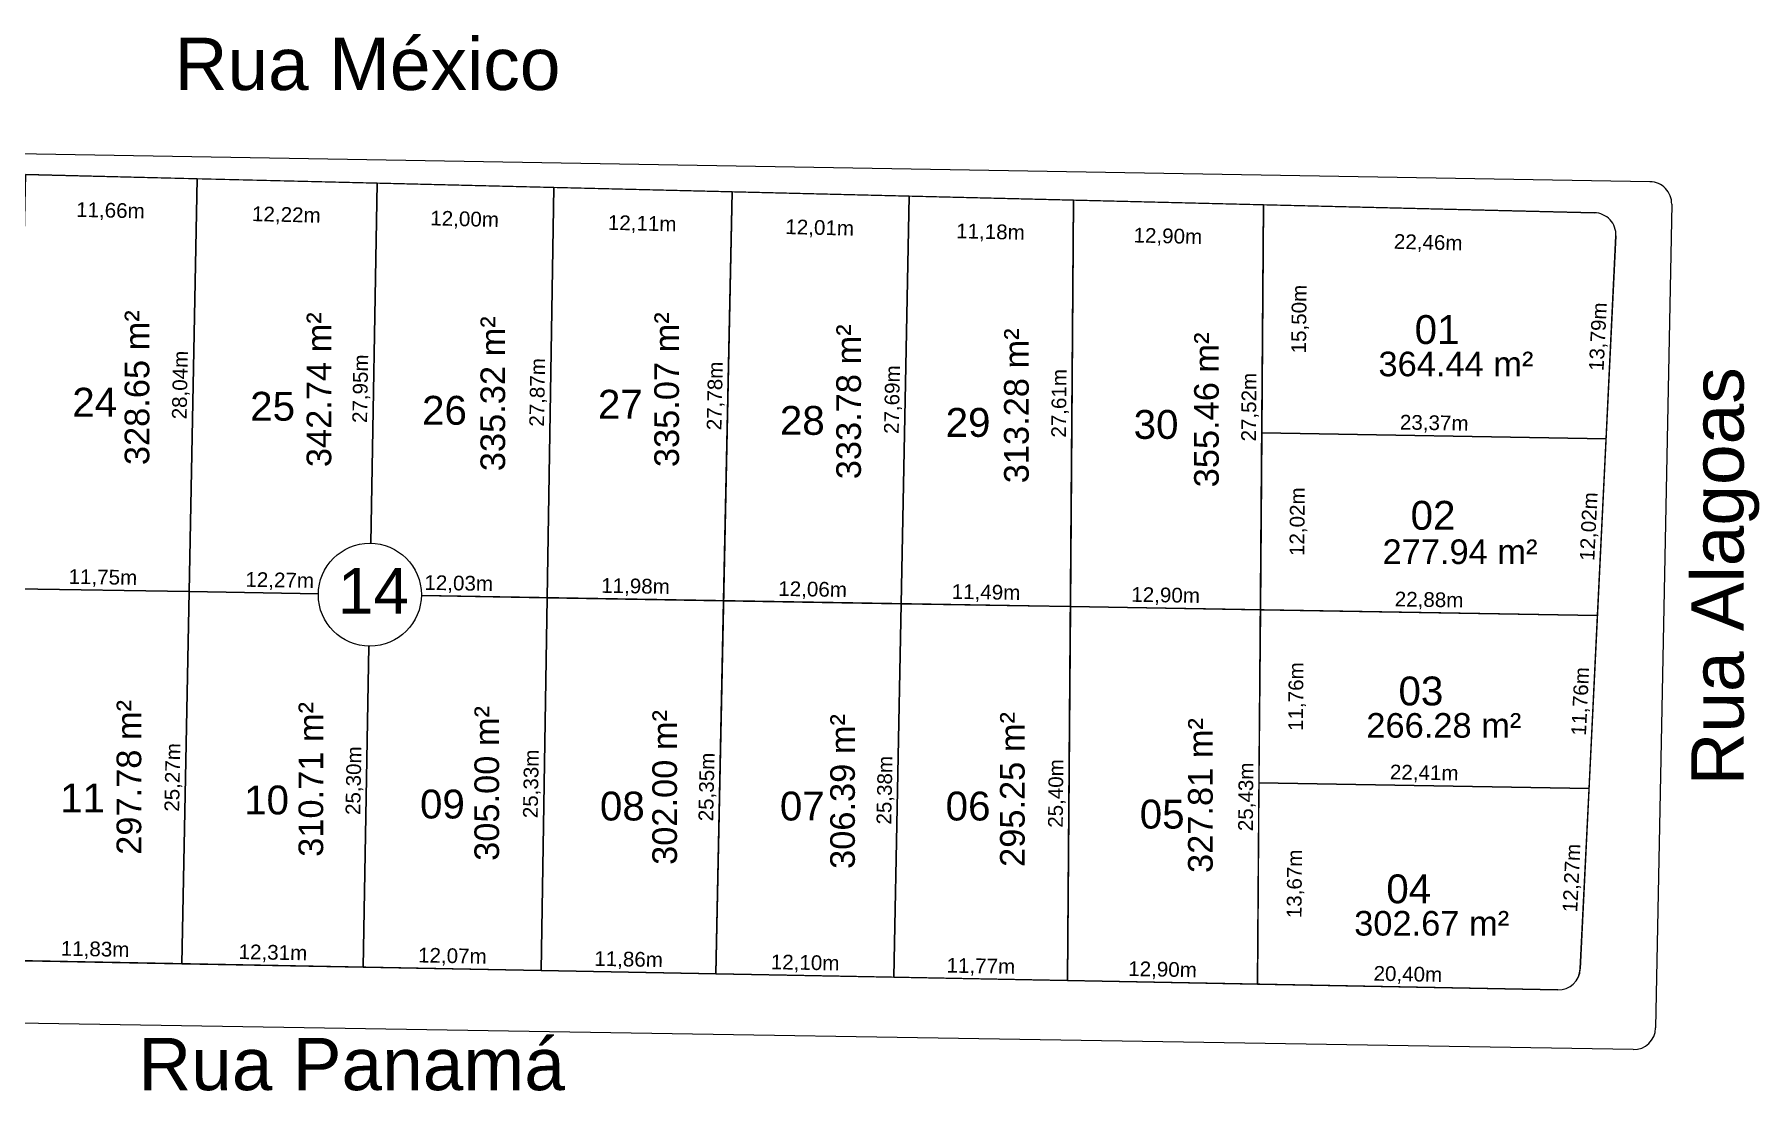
# Model space of a CAD drawing. Header units: metres. Extents: x 3808 to 8215, y 2374 to 6187.
# Drawn here: x 5112.4 to 5228.1, y 5367.5 to 5439.3 of the extents above; entities that cross this region are included whole.
import ezdxf
from ezdxf.enums import TextEntityAlignment as Align

# ---------------------------------------------------------------- set-up
doc = ezdxf.new("R2010")
doc.units = ezdxf.units.M
for name, color, linetype in [('Areas Lotes', 1, 'Continuous'), ('Calçada', 8, 'Continuous'), ('COTAS', 7, 'Continuous'), ('Lote', 7, 'Continuous'), ('Nome das Ruas', 7, 'Continuous'), ('Nº Lote', 7, 'Continuous'), ('Nº. quadra', 7, 'Continuous'), ('quadras', 7, 'Continuous')]:
    doc.layers.add(name, color=color, linetype=linetype)
doc.styles.add('Arial', font='arial.ttf')
doc.dimstyles.new('Copy(2) of ISO-25', dxfattribs={"dimtxt": 1, "dimasz": 2.5, "dimexe": 1.25, "dimexo": 0.625, "dimgap": 0.2, "dimtad": 1, "dimtoh": 1, "dimlfac": 1, "dimzin": 1, "dimtxsty": 'Arial', "dimblk": 'NONE', "dimcen": 0, "dimse1": 1, "dimse2": 1, "dimsd1": 1, "dimsd2": 1, "dimclrt": 256, "dimaunit": 1, "dimadec": 3, "dimazin": 0, "dimtfac": 1, "dimtmove": 0, "dimatfit": 3, "dimldrblk": 'NONE', "dimfxl": 1, "dimtolj": 1, "dimtzin": 0, "dimarcsym": 0})

# ---------------------------------------------------------------- blocks, each defined once
blk = doc.blocks.new('*D174')
at = {"layer": 'Defpoints', "color": 0, "linetype": 'Continuous', "transparency": 16777216}
for p in [(5195.58, 5388.4), (5195.58, 5374.72), (5198.81, 5374.7)]:
    blk.add_point(p, dxfattribs=at)
at = {"layer": 'COTAS', "linetype": 'Continuous', "lineweight": 5, "transparency": 16777216, "insert": (5198.07, 5381.54), "char_height": 1, "attachment_point": 5, "rotation": 89.5376, "style": 'Arial'}
blk.add_mtext('\\A1;13,67m', dxfattribs=at)
blk = doc.blocks.new('_None')
blk = doc.blocks.new('*D200')
at = {"layer": 'Defpoints', "color": 0, "linetype": 'Continuous', "transparency": 16777216}
for p in [(5195.47, 5374.72), (5195.47, 5374.72), (5215.86, 5374.33)]:
    blk.add_point(p, dxfattribs=at)
at = {"layer": 'COTAS', "linetype": 'Continuous', "lineweight": 5, "transparency": 16777216, "insert": (5205.68, 5375.33), "char_height": 1, "attachment_point": 5, "rotation": 358.9037, "style": 'Arial'}
blk.add_mtext('\\A1;20,40m', dxfattribs=at)
blk = doc.blocks.new('*D201')
at = {"layer": 'Defpoints', "color": 0, "linetype": 'Continuous', "transparency": 16777216}
for p in [(5182.57, 5374.97), (5182.57, 5374.97), (5195.47, 5374.72)]:
    blk.add_point(p, dxfattribs=at)
at = {"layer": 'COTAS', "linetype": 'Continuous', "lineweight": 5, "transparency": 16777216, "insert": (5189.03, 5375.65), "char_height": 1, "attachment_point": 5, "rotation": 358.9037, "style": 'Arial'}
blk.add_mtext('\\A1;12,90m', dxfattribs=at)
blk = doc.blocks.new('*D202')
at = {"layer": 'Defpoints', "color": 0, "linetype": 'Continuous', "transparency": 16777216}
for p in [(5170.8, 5375.2), (5170.8, 5375.2), (5182.57, 5374.97)]:
    blk.add_point(p, dxfattribs=at)
at = {"layer": 'COTAS', "linetype": 'Continuous', "lineweight": 5, "transparency": 16777216, "insert": (5176.7, 5375.88), "char_height": 1, "attachment_point": 5, "rotation": 358.9037, "style": 'Arial'}
blk.add_mtext('\\A1;11,77m', dxfattribs=at)
blk = doc.blocks.new('*D203')
at = {"layer": 'Defpoints', "color": 0, "linetype": 'Continuous', "transparency": 16777216}
for p in [(5158.7, 5375.43), (5158.7, 5375.43), (5170.8, 5375.2)]:
    blk.add_point(p, dxfattribs=at)
at = {"layer": 'COTAS', "linetype": 'Continuous', "lineweight": 5, "transparency": 16777216, "insert": (5164.77, 5376.11), "char_height": 1, "attachment_point": 5, "rotation": 358.9037, "style": 'Arial'}
blk.add_mtext('\\A1;12,10m', dxfattribs=at)
blk = doc.blocks.new('*D204')
at = {"layer": 'Defpoints', "color": 0, "linetype": 'Continuous', "transparency": 16777216}
for p in [(5146.85, 5375.65), (5146.85, 5375.65), (5158.7, 5375.43)]:
    blk.add_point(p, dxfattribs=at)
at = {"layer": 'COTAS', "linetype": 'Continuous', "lineweight": 5, "transparency": 16777216, "insert": (5152.79, 5376.34), "char_height": 1, "attachment_point": 5, "rotation": 358.9037, "style": 'Arial'}
blk.add_mtext('\\A1;11,86m', dxfattribs=at)
blk = doc.blocks.new('*D205')
at = {"layer": 'Defpoints', "color": 0, "linetype": 'Continuous', "transparency": 16777216}
for p in [(5134.78, 5375.88), (5134.78, 5375.88), (5146.85, 5375.65)]:
    blk.add_point(p, dxfattribs=at)
at = {"layer": 'COTAS', "linetype": 'Continuous', "lineweight": 5, "transparency": 16777216, "insert": (5140.83, 5376.57), "char_height": 1, "attachment_point": 5, "rotation": 358.9037, "style": 'Arial'}
blk.add_mtext('\\A1;12,07m', dxfattribs=at)
blk = doc.blocks.new('*D206')
at = {"layer": 'Defpoints', "color": 0, "linetype": 'Continuous', "transparency": 16777216}
for p in [(5122.48, 5376.12), (5122.48, 5376.12), (5134.78, 5375.88)]:
    blk.add_point(p, dxfattribs=at)
at = {"layer": 'COTAS', "linetype": 'Continuous', "lineweight": 5, "transparency": 16777216, "insert": (5128.65, 5376.8), "char_height": 1, "attachment_point": 5, "rotation": 358.9037, "style": 'Arial'}
blk.add_mtext('\\A1;12,31m', dxfattribs=at)
blk = doc.blocks.new('*D207')
at = {"layer": 'Defpoints', "color": 0, "linetype": 'Continuous', "transparency": 16777216}
for p in [(5110.65, 5376.35), (5110.65, 5376.35), (5122.48, 5376.12)]:
    blk.add_point(p, dxfattribs=at)
at = {"layer": 'COTAS', "linetype": 'Continuous', "lineweight": 5, "transparency": 16777216, "insert": (5116.58, 5377.03), "char_height": 1, "attachment_point": 5, "rotation": 358.9037, "style": 'Arial'}
blk.add_mtext('\\A1;11,83m', dxfattribs=at)
blk = doc.blocks.new('*D218')
at = {"layer": 'Defpoints', "color": 0, "linetype": 'Continuous', "transparency": 16777216}
for p in [(5111.22, 5401.59), (5122.96, 5401.39), (5122.96, 5401.39)]:
    blk.add_point(p, dxfattribs=at)
at = {"layer": 'COTAS', "linetype": 'Continuous', "lineweight": 5, "transparency": 16777216, "insert": (5117.11, 5402.29), "char_height": 1, "attachment_point": 5, "rotation": 359.0267, "style": 'Arial'}
blk.add_mtext('\\A1;11,75m', dxfattribs=at)
blk = doc.blocks.new('*D219')
at = {"layer": 'Defpoints', "color": 0, "linetype": 'Continuous', "transparency": 16777216}
for p in [(5122.96, 5401.39), (5135.23, 5401.18), (5135.23, 5401.18)]:
    blk.add_point(p, dxfattribs=at)
at = {"layer": 'COTAS', "linetype": 'Continuous', "lineweight": 5, "transparency": 16777216, "insert": (5129.11, 5402.09), "char_height": 1, "attachment_point": 5, "rotation": 359.0267, "style": 'Arial'}
blk.add_mtext('\\A1;12,27m', dxfattribs=at)
blk = doc.blocks.new('*D220')
at = {"layer": 'Defpoints', "color": 0, "linetype": 'Continuous', "transparency": 16777216}
for p in [(5135.23, 5401.18), (5147.26, 5400.98), (5147.26, 5400.98)]:
    blk.add_point(p, dxfattribs=at)
at = {"layer": 'COTAS', "linetype": 'Continuous', "lineweight": 5, "transparency": 16777216, "insert": (5141.26, 5401.88), "char_height": 1, "attachment_point": 5, "rotation": 359.0267, "style": 'Arial'}
blk.add_mtext('\\A1;12,03m', dxfattribs=at)
blk = doc.blocks.new('*D221')
at = {"layer": 'Defpoints', "color": 0, "linetype": 'Continuous', "transparency": 16777216}
for p in [(5147.26, 5400.98), (5159.23, 5400.77), (5159.23, 5400.77)]:
    blk.add_point(p, dxfattribs=at)
at = {"layer": 'COTAS', "linetype": 'Continuous', "lineweight": 5, "transparency": 16777216, "insert": (5153.26, 5401.68), "char_height": 1, "attachment_point": 5, "rotation": 359.0267, "style": 'Arial'}
blk.add_mtext('\\A1;11,98m', dxfattribs=at)
blk = doc.blocks.new('*D222')
at = {"layer": 'Defpoints', "color": 0, "linetype": 'Continuous', "transparency": 16777216}
for p in [(5159.23, 5400.77), (5171.29, 5400.57), (5171.29, 5400.57)]:
    blk.add_point(p, dxfattribs=at)
at = {"layer": 'COTAS', "linetype": 'Continuous', "lineweight": 5, "transparency": 16777216, "insert": (5165.28, 5401.47), "char_height": 1, "attachment_point": 5, "rotation": 359.0267, "style": 'Arial'}
blk.add_mtext('\\A1;12,06m', dxfattribs=at)
blk = doc.blocks.new('*D223')
at = {"layer": 'Defpoints', "color": 0, "linetype": 'Continuous', "transparency": 16777216}
for p in [(5171.29, 5400.57), (5182.78, 5400.37), (5182.78, 5400.37)]:
    blk.add_point(p, dxfattribs=at)
at = {"layer": 'COTAS', "linetype": 'Continuous', "lineweight": 5, "transparency": 16777216, "insert": (5177.05, 5401.27), "char_height": 1, "attachment_point": 5, "rotation": 359.0267, "style": 'Arial'}
blk.add_mtext('\\A1;11,49m', dxfattribs=at)
blk = doc.blocks.new('*D224')
at = {"layer": 'Defpoints', "color": 0, "linetype": 'Continuous', "transparency": 16777216}
for p in [(5182.78, 5400.37), (5195.67, 5400.15), (5195.67, 5400.15)]:
    blk.add_point(p, dxfattribs=at)
at = {"layer": 'COTAS', "linetype": 'Continuous', "lineweight": 5, "transparency": 16777216, "insert": (5189.24, 5401.07), "char_height": 1, "attachment_point": 5, "rotation": 359.0267, "style": 'Arial'}
blk.add_mtext('\\A1;12,90m', dxfattribs=at)
blk = doc.blocks.new('*D225')
at = {"layer": 'Defpoints', "color": 0, "linetype": 'Continuous', "transparency": 16777216}
for p in [(5195.67, 5400.15), (5218.55, 5399.77), (5218.55, 5399.77)]:
    blk.add_point(p, dxfattribs=at)
at = {"layer": 'COTAS', "linetype": 'Continuous', "lineweight": 5, "transparency": 16777216, "insert": (5207.12, 5400.76), "char_height": 1, "attachment_point": 5, "rotation": 359.0267, "style": 'Arial'}
blk.add_mtext('\\A1;22,88m', dxfattribs=at)
blk = doc.blocks.new('*D231')
at = {"layer": 'Defpoints', "color": 0, "linetype": 'Continuous', "transparency": 16777216}
for p in [(5111.85, 5429.71), (5123.51, 5429.43), (5123.43, 5426.26)]:
    blk.add_point(p, dxfattribs=at)
at = {"layer": 'COTAS', "linetype": 'Continuous', "lineweight": 5, "transparency": 16777216, "insert": (5117.62, 5427.2), "char_height": 1, "attachment_point": 5, "rotation": 358.6076, "style": 'Arial'}
blk.add_mtext('\\A1;11,66m', dxfattribs=at)
blk = doc.blocks.new('*D232')
at = {"layer": 'Defpoints', "color": 0, "linetype": 'Continuous', "transparency": 16777216}
for p in [(5123.51, 5429.43), (5135.72, 5429.13), (5135.64, 5425.96)]:
    blk.add_point(p, dxfattribs=at)
at = {"layer": 'COTAS', "linetype": 'Continuous', "lineweight": 5, "transparency": 16777216, "insert": (5129.56, 5426.91), "char_height": 1, "attachment_point": 5, "rotation": 358.6076, "style": 'Arial'}
blk.add_mtext('\\A1;12,22m', dxfattribs=at)
blk = doc.blocks.new('*D233')
at = {"layer": 'Defpoints', "color": 0, "linetype": 'Continuous', "transparency": 16777216}
for p in [(5135.72, 5429.13), (5147.71, 5428.84), (5147.64, 5425.67)]:
    blk.add_point(p, dxfattribs=at)
at = {"layer": 'COTAS', "linetype": 'Continuous', "lineweight": 5, "transparency": 16777216, "insert": (5141.66, 5426.62), "char_height": 1, "attachment_point": 5, "rotation": 358.6076, "style": 'Arial'}
blk.add_mtext('\\A1;12,00m', dxfattribs=at)
blk = doc.blocks.new('*D234')
at = {"layer": 'Defpoints', "color": 0, "linetype": 'Continuous', "transparency": 16777216}
for p in [(5147.71, 5428.84), (5159.82, 5428.55), (5159.74, 5425.38)]:
    blk.add_point(p, dxfattribs=at)
at = {"layer": 'COTAS', "linetype": 'Continuous', "lineweight": 5, "transparency": 16777216, "insert": (5153.71, 5426.32), "char_height": 1, "attachment_point": 5, "rotation": 358.6076, "style": 'Arial'}
blk.add_mtext('\\A1;12,11m', dxfattribs=at)
blk = doc.blocks.new('*D235')
at = {"layer": 'Defpoints', "color": 0, "linetype": 'Continuous', "transparency": 16777216}
for p in [(5159.82, 5428.55), (5171.83, 5428.25), (5171.75, 5425.08)]:
    blk.add_point(p, dxfattribs=at)
at = {"layer": 'COTAS', "linetype": 'Continuous', "lineweight": 5, "transparency": 16777216, "insert": (5165.76, 5426.03), "char_height": 1, "attachment_point": 5, "rotation": 358.6076, "style": 'Arial'}
blk.add_mtext('\\A1;12,01m', dxfattribs=at)
blk = doc.blocks.new('*D236')
at = {"layer": 'Defpoints', "color": 0, "linetype": 'Continuous', "transparency": 16777216}
for p in [(5171.83, 5428.25), (5183, 5427.98), (5182.92, 5424.81)]:
    blk.add_point(p, dxfattribs=at)
at = {"layer": 'COTAS', "linetype": 'Continuous', "lineweight": 5, "transparency": 16777216, "insert": (5177.35, 5425.75), "char_height": 1, "attachment_point": 5, "rotation": 358.6076, "style": 'Arial'}
blk.add_mtext('\\A1;11,18m', dxfattribs=at)
blk = doc.blocks.new('*D237')
at = {"layer": 'Defpoints', "color": 0, "linetype": 'Continuous', "transparency": 16777216}
for p in [(5183, 5427.98), (5195.89, 5427.67), (5195.82, 5424.5)]:
    blk.add_point(p, dxfattribs=at)
at = {"layer": 'COTAS', "linetype": 'Continuous', "lineweight": 5, "transparency": 16777216, "insert": (5189.39, 5425.46), "char_height": 1, "attachment_point": 5, "rotation": 358.6076, "style": 'Arial'}
blk.add_mtext('\\A1;12,90m', dxfattribs=at)
blk = doc.blocks.new('*D238')
at = {"layer": 'Defpoints', "color": 0, "linetype": 'Continuous', "transparency": 16777216}
for p in [(5195.89, 5427.67), (5218.34, 5427.12), (5218.27, 5423.95)]:
    blk.add_point(p, dxfattribs=at)
at = {"layer": 'COTAS', "linetype": 'Continuous', "lineweight": 5, "transparency": 16777216, "insert": (5207.06, 5425.03), "char_height": 1, "attachment_point": 5, "rotation": 358.6076, "style": 'Arial'}
blk.add_mtext('\\A1;22,46m', dxfattribs=at)
blk = doc.blocks.new('*D239')
at = {"layer": 'Defpoints', "color": 0, "linetype": 'Continuous', "transparency": 16777216}
for p in [(5195.77, 5412.17), (5195.77, 5412.17), (5219.14, 5411.78)]:
    blk.add_point(p, dxfattribs=at)
at = {"layer": 'COTAS', "linetype": 'Continuous', "lineweight": 5, "transparency": 16777216, "insert": (5207.47, 5412.77), "char_height": 1, "attachment_point": 5, "rotation": 359.0267, "style": 'Arial'}
blk.add_mtext('\\A1;23,37m', dxfattribs=at)
blk = doc.blocks.new('*D240')
at = {"layer": 'Defpoints', "color": 0, "linetype": 'Continuous', "transparency": 16777216}
for p in [(5195.58, 5388.4), (5195.58, 5388.4), (5217.98, 5388.02)]:
    blk.add_point(p, dxfattribs=at)
at = {"layer": 'COTAS', "linetype": 'Continuous', "lineweight": 5, "transparency": 16777216, "insert": (5206.79, 5389.01), "char_height": 1, "attachment_point": 5, "rotation": 359.0267, "style": 'Arial'}
blk.add_mtext('\\A1;22,41m', dxfattribs=at)
blk = doc.blocks.new('*D241')
at = {"layer": 'Defpoints', "color": 0, "linetype": 'Continuous', "transparency": 16777216}
for p in [(5217.98, 5388.02), (5217.38, 5375.76), (5217.38, 5375.76)]:
    blk.add_point(p, dxfattribs=at)
at = {"layer": 'COTAS', "linetype": 'Continuous', "lineweight": 5, "transparency": 16777216, "insert": (5216.88, 5381.93), "char_height": 1, "attachment_point": 5, "rotation": 87.2164, "style": 'Arial'}
blk.add_mtext('\\A1;12,27m', dxfattribs=at)
blk = doc.blocks.new('*D242')
at = {"layer": 'Defpoints', "color": 0, "linetype": 'Continuous', "transparency": 16777216}
for p in [(5218.55, 5399.77), (5217.98, 5388.02), (5217.98, 5388.02)]:
    blk.add_point(p, dxfattribs=at)
at = {"layer": 'COTAS', "linetype": 'Continuous', "lineweight": 5, "transparency": 16777216, "insert": (5217.47, 5393.93), "char_height": 1, "attachment_point": 5, "rotation": 87.2164, "style": 'Arial'}
blk.add_mtext('\\A1;11,76m', dxfattribs=at)
blk = doc.blocks.new('*D243')
at = {"layer": 'Defpoints', "color": 0, "linetype": 'Continuous', "transparency": 16777216}
for p in [(5219.14, 5411.78), (5218.55, 5399.77), (5218.55, 5399.77)]:
    blk.add_point(p, dxfattribs=at)
at = {"layer": 'COTAS', "linetype": 'Continuous', "lineweight": 5, "transparency": 16777216, "insert": (5218.04, 5405.81), "char_height": 1, "attachment_point": 5, "rotation": 87.2164, "style": 'Arial'}
blk.add_mtext('\\A1;12,02m', dxfattribs=at)
blk = doc.blocks.new('*D244')
at = {"layer": 'Defpoints', "color": 0, "linetype": 'Continuous', "transparency": 16777216}
for p in [(5219.81, 5425.55), (5219.14, 5411.78), (5219.14, 5411.78)]:
    blk.add_point(p, dxfattribs=at)
at = {"layer": 'COTAS', "linetype": 'Continuous', "lineweight": 5, "transparency": 16777216, "insert": (5218.67, 5418.7), "char_height": 1, "attachment_point": 5, "rotation": 87.2164, "style": 'Arial'}
blk.add_mtext('\\A1;13,79m', dxfattribs=at)
blk = doc.blocks.new('*D245')
at = {"layer": 'Defpoints', "color": 0, "linetype": 'Continuous', "transparency": 16777216}
for p in [(5195.89, 5427.67), (5195.77, 5412.17), (5199.11, 5412.15)]:
    blk.add_point(p, dxfattribs=at)
at = {"layer": 'COTAS', "linetype": 'Continuous', "lineweight": 5, "transparency": 16777216, "insert": (5198.38, 5419.9), "char_height": 1, "attachment_point": 5, "rotation": 89.5376, "style": 'Arial'}
blk.add_mtext('\\A1;15,50m', dxfattribs=at)
blk = doc.blocks.new('*D246')
at = {"layer": 'Defpoints', "color": 0, "linetype": 'Continuous', "transparency": 16777216}
for p in [(5195.77, 5412.17), (5195.67, 5400.15), (5199.02, 5400.13)]:
    blk.add_point(p, dxfattribs=at)
at = {"layer": 'COTAS', "linetype": 'Continuous', "lineweight": 5, "transparency": 16777216, "insert": (5198.26, 5406.14), "char_height": 1, "attachment_point": 5, "rotation": 89.5376, "style": 'Arial'}
blk.add_mtext('\\A1;12,02m', dxfattribs=at)
blk = doc.blocks.new('*D247')
at = {"layer": 'Defpoints', "color": 0, "linetype": 'Continuous', "transparency": 16777216}
for p in [(5195.67, 5400.15), (5195.58, 5388.4), (5198.92, 5388.37)]:
    blk.add_point(p, dxfattribs=at)
at = {"layer": 'COTAS', "linetype": 'Continuous', "lineweight": 5, "transparency": 16777216, "insert": (5198.17, 5394.26), "char_height": 1, "attachment_point": 5, "rotation": 89.5376, "style": 'Arial'}
blk.add_mtext('\\A1;11,76m', dxfattribs=at)
blk = doc.blocks.new('*D248')
at = {"layer": 'Defpoints', "color": 0, "linetype": 'Continuous', "transparency": 16777216}
for p in [(5195.67, 5400.15), (5195.67, 5400.15), (5195.47, 5374.72)]:
    blk.add_point(p, dxfattribs=at)
at = {"layer": 'COTAS', "linetype": 'Continuous', "lineweight": 5, "transparency": 16777216, "insert": (5194.77, 5387.45), "char_height": 1, "attachment_point": 5, "rotation": 89.5376, "style": 'Arial'}
blk.add_mtext('\\A1;25,43m', dxfattribs=at)
blk = doc.blocks.new('*D249')
at = {"layer": 'Defpoints', "color": 0, "linetype": 'Continuous', "transparency": 16777216}
for p in [(5195.89, 5427.67), (5195.67, 5400.15), (5195.67, 5400.15)]:
    blk.add_point(p, dxfattribs=at)
at = {"layer": 'COTAS', "linetype": 'Continuous', "lineweight": 5, "transparency": 16777216, "insert": (5194.98, 5413.92), "char_height": 1, "attachment_point": 5, "rotation": 89.5376, "style": 'Arial'}
blk.add_mtext('\\A1;27,52m', dxfattribs=at)
blk = doc.blocks.new('*D250')
at = {"layer": 'Defpoints', "color": 0, "linetype": 'Continuous', "transparency": 16777216}
for p in [(5182.78, 5400.37), (5182.57, 5374.97), (5182.57, 5374.97)]:
    blk.add_point(p, dxfattribs=at)
at = {"layer": 'COTAS', "linetype": 'Continuous', "lineweight": 5, "transparency": 16777216, "insert": (5181.87, 5387.68), "char_height": 1, "attachment_point": 5, "rotation": 89.5376, "style": 'Arial'}
blk.add_mtext('\\A1;25,40m', dxfattribs=at)
blk = doc.blocks.new('*D251')
at = {"layer": 'Defpoints', "color": 0, "linetype": 'Continuous', "transparency": 16777216}
for p in [(5183, 5427.98), (5183, 5427.98), (5182.78, 5400.37)]:
    blk.add_point(p, dxfattribs=at)
at = {"layer": 'COTAS', "linetype": 'Continuous', "lineweight": 5, "transparency": 16777216, "insert": (5182.09, 5414.18), "char_height": 1, "attachment_point": 5, "rotation": 89.5376, "style": 'Arial'}
blk.add_mtext('\\A1;27,61m', dxfattribs=at)
blk = doc.blocks.new('*D252')
at = {"layer": 'Defpoints', "color": 0, "linetype": 'Continuous', "transparency": 16777216}
for p in [(5171.83, 5428.25), (5171.83, 5428.25), (5171.29, 5400.57)]:
    blk.add_point(p, dxfattribs=at)
at = {"layer": 'COTAS', "linetype": 'Continuous', "lineweight": 5, "transparency": 16777216, "insert": (5170.76, 5414.43), "char_height": 1, "attachment_point": 5, "rotation": 88.8938, "style": 'Arial'}
blk.add_mtext('\\A1;27,69m', dxfattribs=at)
blk = doc.blocks.new('*D253')
at = {"layer": 'Defpoints', "color": 0, "linetype": 'Continuous', "transparency": 16777216}
for p in [(5171.29, 5400.57), (5170.8, 5375.2), (5170.8, 5375.2)]:
    blk.add_point(p, dxfattribs=at)
at = {"layer": 'COTAS', "linetype": 'Continuous', "lineweight": 5, "transparency": 16777216, "insert": (5170.25, 5387.9), "char_height": 1, "attachment_point": 5, "rotation": 88.8938, "style": 'Arial'}
blk.add_mtext('\\A1;25,38m', dxfattribs=at)
blk = doc.blocks.new('*D254')
at = {"layer": 'Defpoints', "color": 0, "linetype": 'Continuous', "transparency": 16777216}
for p in [(5159.82, 5428.55), (5159.82, 5428.55), (5159.23, 5400.77)]:
    blk.add_point(p, dxfattribs=at)
at = {"layer": 'COTAS', "linetype": 'Continuous', "lineweight": 5, "transparency": 16777216, "insert": (5158.73, 5414.68), "char_height": 1, "attachment_point": 5, "rotation": 88.7982, "style": 'Arial'}
blk.add_mtext('\\A1;27,78m', dxfattribs=at)
blk = doc.blocks.new('*D255')
at = {"layer": 'Defpoints', "color": 0, "linetype": 'Continuous', "transparency": 16777216}
for p in [(5159.23, 5400.77), (5158.7, 5375.43), (5158.7, 5375.43)]:
    blk.add_point(p, dxfattribs=at)
at = {"layer": 'COTAS', "linetype": 'Continuous', "lineweight": 5, "transparency": 16777216, "insert": (5158.17, 5388.12), "char_height": 1, "attachment_point": 5, "rotation": 88.7982, "style": 'Arial'}
blk.add_mtext('\\A1;25,35m', dxfattribs=at)
blk = doc.blocks.new('*D256')
at = {"layer": 'Defpoints', "color": 0, "linetype": 'Continuous', "transparency": 16777216}
for p in [(5147.71, 5428.84), (5147.71, 5428.84), (5147.26, 5400.98)]:
    blk.add_point(p, dxfattribs=at)
at = {"layer": 'COTAS', "linetype": 'Continuous', "lineweight": 5, "transparency": 16777216, "insert": (5146.68, 5414.92), "char_height": 1, "attachment_point": 5, "rotation": 89.0674, "style": 'Arial'}
blk.add_mtext('\\A1;27,87m', dxfattribs=at)
blk = doc.blocks.new('*D257')
at = {"layer": 'Defpoints', "color": 0, "linetype": 'Continuous', "transparency": 16777216}
for p in [(5147.26, 5400.98), (5146.85, 5375.65), (5146.85, 5375.65)]:
    blk.add_point(p, dxfattribs=at)
at = {"layer": 'COTAS', "linetype": 'Continuous', "lineweight": 5, "transparency": 16777216, "insert": (5146.25, 5388.33), "char_height": 1, "attachment_point": 5, "rotation": 89.0674, "style": 'Arial'}
blk.add_mtext('\\A1;25,33m', dxfattribs=at)
blk = doc.blocks.new('*D258')
at = {"layer": 'Defpoints', "color": 0, "linetype": 'Continuous', "transparency": 16777216}
for p in [(5135.23, 5401.18), (5134.78, 5375.88), (5134.78, 5375.88)]:
    blk.add_point(p, dxfattribs=at)
at = {"layer": 'COTAS', "linetype": 'Continuous', "lineweight": 5, "transparency": 16777216, "insert": (5134.21, 5388.55), "char_height": 1, "attachment_point": 5, "rotation": 88.9926, "style": 'Arial'}
blk.add_mtext('\\A1;25,30m', dxfattribs=at)
blk = doc.blocks.new('*D259')
at = {"layer": 'Defpoints', "color": 0, "linetype": 'Continuous', "transparency": 16777216}
for p in [(5135.72, 5429.13), (5135.72, 5429.13), (5135.23, 5401.18)]:
    blk.add_point(p, dxfattribs=at)
at = {"layer": 'COTAS', "linetype": 'Continuous', "lineweight": 5, "transparency": 16777216, "insert": (5134.67, 5415.17), "char_height": 1, "attachment_point": 5, "rotation": 88.9926, "style": 'Arial'}
blk.add_mtext('\\A1;27,95m', dxfattribs=at)
blk = doc.blocks.new('*D260')
at = {"layer": 'Defpoints', "color": 0, "linetype": 'Continuous', "transparency": 16777216}
for p in [(5123.51, 5429.43), (5123.51, 5429.43), (5122.96, 5401.39)]:
    blk.add_point(p, dxfattribs=at)
at = {"layer": 'COTAS', "linetype": 'Continuous', "lineweight": 5, "transparency": 16777216, "insert": (5122.43, 5415.42), "char_height": 1, "attachment_point": 5, "rotation": 88.8938, "style": 'Arial'}
blk.add_mtext('\\A1;28,04m', dxfattribs=at)
blk = doc.blocks.new('*D261')
at = {"layer": 'Defpoints', "color": 0, "linetype": 'Continuous', "transparency": 16777216}
for p in [(5122.96, 5401.39), (5122.48, 5376.12), (5122.48, 5376.12)]:
    blk.add_point(p, dxfattribs=at)
at = {"layer": 'COTAS', "linetype": 'Continuous', "lineweight": 5, "transparency": 16777216, "insert": (5121.92, 5388.77), "char_height": 1, "attachment_point": 5, "rotation": 88.8938, "style": 'Arial'}
blk.add_mtext('\\A1;25,27m', dxfattribs=at)

msp = doc.modelspace()

# ---------------------------------------------------------------- linework, layer by layer
at = {"layer": 'Calçada', "linetype": 'Continuous', "lineweight": 5}
for p, q in [((5222.115, 5429.232), (5037.923, 5432.363)), ((5223.589, 5427.702), (5222.497, 5371.755)), ((5220.972, 5370.284), (5036.631, 5373.316))]:
    msp.add_line(p, q, dxfattribs=at)
for centre, start, end in [((5222.09, 5427.732), 358.88114, 89.02606), ((5220.997, 5371.784), 269.05774, 358.88114)]:
    msp.add_arc(centre, 1.5, start, end, dxfattribs=at)
at = {"layer": 'Lote', "lineweight": 5}
for p, q in [((5123.506, 5429.429), (5122.477, 5376.12)), ((5135.72, 5429.132), (5135.29, 5404.677)), ((5146.847, 5375.654), (5147.713, 5428.84)), ((5159.818, 5428.546), (5158.703, 5375.427)), ((5171.826, 5428.254), (5170.801, 5375.196)), ((5182.57, 5374.97), (5182.998, 5427.983)), ((5195.465, 5374.724), (5195.892, 5427.669)), ((5219.136, 5411.775), (5195.767, 5412.172)), ((5131.733, 5401.241), (5039.058, 5402.816)), ((5218.552, 5399.766), (5138.724, 5401.122)), ((5135.167, 5397.687), (5134.784, 5375.885)), ((5217.981, 5388.016), (5195.575, 5388.397))]:
    msp.add_line(p, q, dxfattribs=at)
at = {"layer": 'Lote', "linetype": 'Continuous', "lineweight": 5, "flags": 128}
for points in [[(5122.965, 5401.39), (5123.506, 5429.429), (5111.854, 5429.712), (5111.22, 5401.59)], [(5159.818, 5428.546), (5147.713, 5428.84), (5147.259, 5400.977), (5159.235, 5400.774)], [(5171.826, 5428.254), (5159.818, 5428.546), (5159.235, 5400.774), (5171.291, 5400.569)], [(5182.998, 5427.983), (5171.826, 5428.254), (5171.291, 5400.569), (5182.775, 5400.374)], [(5195.67, 5400.155), (5195.892, 5427.669), (5182.998, 5427.983), (5182.775, 5400.374)], [(5195.767, 5412.172), (5195.67, 5400.155), (5218.552, 5399.766), (5219.136, 5411.775)], [(5122.965, 5401.39), (5111.22, 5401.59), (5110.651, 5376.347), (5122.477, 5376.12)], [(5159.235, 5400.774), (5147.259, 5400.977), (5146.847, 5375.654), (5158.703, 5375.427)], [(5171.291, 5400.569), (5159.235, 5400.774), (5158.703, 5375.427), (5170.801, 5375.196)], [(5182.775, 5400.374), (5171.291, 5400.569), (5170.801, 5375.196), (5182.57, 5374.97)], [(5182.57, 5374.97), (5195.465, 5374.724), (5195.67, 5400.155), (5182.775, 5400.374)], [(5195.67, 5400.155), (5195.575, 5388.397), (5217.981, 5388.016), (5218.552, 5399.766)]]:
    msp.add_lwpolyline(points, close=True, dxfattribs=at)
for points in [[(5135.29, 5404.677), (5135.72, 5429.132), (5123.506, 5429.429), (5122.965, 5401.39), (5131.733, 5401.241)], [(5138.724, 5401.122), (5147.259, 5400.977), (5147.713, 5428.84), (5135.72, 5429.132), (5135.29, 5404.677)], [(5131.733, 5401.241), (5122.965, 5401.39), (5122.477, 5376.12), (5134.784, 5375.885), (5135.167, 5397.687)], [(5135.167, 5397.687), (5134.784, 5375.885), (5146.847, 5375.654), (5147.259, 5400.977), (5138.724, 5401.122)]]:
    msp.add_lwpolyline(points, dxfattribs=at)
for points in [[(5219.806, 5425.551, 0.4213434), (5218.344, 5427.124), (5195.892, 5427.669), (5195.767, 5412.172), (5219.136, 5411.775)], [(5215.858, 5374.333, 0.4056143), (5217.385, 5375.76), (5217.981, 5388.016), (5195.575, 5388.397), (5195.465, 5374.724)]]:
    msp.add_lwpolyline(points, format="xyb", close=True, dxfattribs=at)
at = {"layer": 'Nº. quadra', "lineweight": 5}
msp.add_circle((5135.229, 5401.182), 3.496, dxfattribs=at)
at = {"layer": 'quadras', "lineweight": 5}
for p, q in [((5041.249, 5431.428), (5218.344, 5427.124)), ((5219.806, 5425.551), (5217.385, 5375.76)), ((5215.858, 5374.333), (5039.96, 5377.699))]:
    msp.add_line(p, q, dxfattribs=at)
for centre, start, end in [((5218.307, 5425.624), 357.21642, 88.60764), ((5215.887, 5375.833), 268.90371, 357.21642)]:
    msp.add_arc(centre, 1.5, start, end, dxfattribs=at)

# ---------------------------------------------------------------- texts
at = {"layer": 'Areas Lotes', "lineweight": 5, "style": 'Arial'}
for s, p in [('328.65 m²', (5120.26, 5409.983)), ('342.74 m²', (5132.61, 5409.846)), ('335.32 m²', (5144.41, 5409.572)), ('335.07 m²', (5156.21, 5409.846)), ('333.78 m²', (5168.559, 5409.023)), ('313.28 m²', (5179.948, 5408.749)), ('355.46 m²', (5192.846, 5408.474)), ('297.78 m²', (5119.712, 5383.515)), ('310.71 m²', (5132.061, 5383.378)), ('305.00 m²', (5143.998, 5383.103)), ('302.00 m²', (5156.073, 5382.829)), ('295.25 m²', (5179.673, 5382.692)), ('306.39 m²', (5168.147, 5382.555)), ('327.81 m²', (5192.434, 5382.281))]:
    msp.add_text(s, height=1.6726, rotation=90, dxfattribs=at).set_placement(p)
at = {"layer": 'Areas Lotes', "linetype": 'Continuous', "lineweight": 5, "style": 'Arial'}
for s, p in [('364.44 m²', (5203.685, 5416.017)), ('277.94 m²', (5203.96, 5403.263)), ('266.28 m²', (5202.862, 5391.469)), ('302.67 m²', (5202.039, 5378.029))]:
    msp.add_text(s, height=1.6726, dxfattribs=at).set_placement(p)
at = {"layer": 'Nome das Ruas', "lineweight": 5, "style": 'Arial'}
for s, p in [('Rua México', (5121.983, 5435.46, 165.916)), ('Rua Panamá', (5119.523, 5367.528, 165.916))]:
    msp.add_text(s, height=3.55, dxfattribs=at).set_placement(p)
msp.add_text('Rua Alagoas', height=3.55, rotation=90, dxfattribs=at).set_placement((5228.472, 5388.234, 165.916))
at = {"layer": 'Nº Lote', "linetype": 'Continuous', "lineweight": 5, "style": 'Arial'}
for s, p in [('01', (5207.664, 5418.211)), ('24', (5116.556, 5413.274)), ('25', (5128.63, 5413)), ('26', (5140.293, 5412.726)), ('27', (5152.231, 5413.137)), ('28', (5164.58, 5412.04)), ('29', (5175.831, 5411.903)), ('30', (5188.592, 5411.766)), ('02', (5207.39, 5405.594)), ('03', (5206.567, 5393.663)), ('11', (5115.732, 5386.395)), ('10', (5128.219, 5386.258)), ('09', (5140.156, 5385.983)), ('08', (5152.368, 5385.846)), ('07', (5164.58, 5385.846)), ('06', (5175.831, 5385.846)), ('05', (5189.004, 5385.298)), ('04', (5205.743, 5380.223))]:
    msp.add_text(s, height=1.96, dxfattribs=at).set_placement(p, align=Align.CENTER)
at = {"layer": 'Nº. quadra', "lineweight": 5, "style": 'Arial'}
msp.add_text('14', height=3.1039, dxfattribs=at).set_placement((5133.064, 5399.888))

# ---------------------------------------------------------------- dimensions: what is measured, and where the dimension line sits
at = {"layer": 'COTAS', "linetype": 'Continuous', "lineweight": 5}
for base, p1, p2, angle, picture, middle in [((5123.429, 5426.259), (5111.854, 5429.712), (5123.506, 5429.429), 178.60764, '*D231', (5117.623, 5427.201)), ((5135.643, 5425.962), (5123.506, 5429.429), (5135.72, 5429.132), 178.60764, '*D232', (5129.556, 5426.911)), ((5147.636, 5425.671), (5135.72, 5429.132), (5147.713, 5428.84), 178.60764, '*D233', (5141.659, 5426.617)), ((5159.741, 5425.377), (5147.713, 5428.84), (5159.818, 5428.546), 178.60764, '*D234', (5153.707, 5426.324)), ((5171.749, 5425.085), (5159.818, 5428.546), (5171.826, 5428.254), 178.60764, '*D235', (5165.764, 5426.031)), ((5182.921, 5424.813), (5171.826, 5428.254), (5182.998, 5427.983), 178.60764, '*D236', (5177.354, 5425.75)), ((5195.815, 5424.5), (5182.998, 5427.983), (5195.892, 5427.669), 178.60764, '*D237', (5189.388, 5425.457)), ((5218.267, 5423.954), (5195.892, 5427.669), (5218.344, 5427.124), 178.60764, '*D238', (5207.061, 5425.028)), ((5199.017, 5400.128), (5195.767, 5412.172), (5195.67, 5400.155), 89.53757, '*D246', (5198.265, 5406.143)), ((5122.965, 5401.39), (5111.22, 5401.59), (5122.965, 5401.39), 179.0267, '*D218', (5117.106, 5402.291)), ((5135.229, 5401.182), (5122.965, 5401.39), (5135.229, 5401.182), 179.0267, '*D219', (5129.11, 5402.087)), ((5147.259, 5400.977), (5135.229, 5401.182), (5147.259, 5400.977), 179.0267, '*D220', (5141.257, 5401.88)), ((5159.235, 5400.774), (5147.259, 5400.977), (5159.235, 5400.774), 179.0267, '*D221', (5153.261, 5401.676)), ((5171.291, 5400.569), (5159.235, 5400.774), (5171.291, 5400.569), 179.0267, '*D222', (5165.277, 5401.472)), ((5182.775, 5400.374), (5171.291, 5400.569), (5182.775, 5400.374), 179.0267, '*D223', (5177.047, 5401.272)), ((5195.67, 5400.155), (5182.775, 5400.374), (5195.67, 5400.155), 179.0267, '*D224', (5189.236, 5401.065)), ((5218.552, 5399.7661), (5195.6704, 5400.1549), (5218.552, 5399.7661), 179.0267, '*D225', (5207.1248, 5400.7613)), ((5198.922, 5388.37), (5195.67, 5400.155), (5195.575, 5388.397), 89.53757, '*D247', (5198.169, 5394.255)), ((5198.812, 5374.697), (5195.575, 5388.397), (5195.575, 5374.724), 89.53757, '*D174', (5198.066, 5381.54)), ((5110.651, 5376.347), (5122.477, 5376.12), (5110.651, 5376.347), 358.90371, '*D207', (5116.579, 5377.034)), ((5122.477, 5376.12), (5134.784, 5375.885), (5122.477, 5376.12), 358.90371, '*D206', (5128.646, 5376.803)), ((5134.784, 5375.885), (5146.847, 5375.654), (5134.784, 5375.885), 358.90371, '*D205', (5140.831, 5376.57)), ((5146.847, 5375.654), (5158.703, 5375.427), (5146.847, 5375.654), 358.90371, '*D204', (5152.79, 5376.341)), ((5158.703, 5375.427), (5170.801, 5375.196), (5158.703, 5375.427), 358.90371, '*D203', (5164.768, 5376.112)), ((5170.801, 5375.196), (5182.57, 5374.97), (5170.801, 5375.196), 358.90371, '*D202', (5176.701, 5375.884)), ((5182.57, 5374.97), (5195.465, 5374.724), (5182.57, 5374.97), 358.90371, '*D201', (5189.033, 5375.648))]:
    dim = msp.add_linear_dim(base=base, p1=p1, p2=p2, angle=angle, dimstyle='Copy(2) of ISO-25', override={"dimpost": 'm', "dimtmove": 1}, dxfattribs=at)
    dim.commit()
    dim.dimension.update_dxf_attribs({"geometry": picture, "text_midpoint": middle})
for p1, p2, distance, picture, middle in [((5122.965, 5401.39), (5123.506, 5429.429), 0, '*D260', (5122.435, 5415.425)), ((5135.229, 5401.182), (5135.72, 5429.132), 0, '*D259', (5134.673, 5415.171)), ((5147.259, 5400.977), (5147.713, 5428.84), 0, '*D256', (5146.685, 5414.922)), ((5159.235, 5400.774), (5159.818, 5428.546), 0, '*D254', (5158.725, 5414.677)), ((5171.291, 5400.569), (5171.826, 5428.254), 0, '*D252', (5170.758, 5414.427)), ((5182.775, 5400.374), (5182.998, 5427.983), 0, '*D251', (5182.086, 5414.185)), ((5195.8924, 5427.6693), (5195.6704, 5400.1549), 0, '*D249', (5194.9805, 5413.9185)), ((5195.892, 5427.669), (5195.767, 5412.172), 3.347, '*D245', (5198.376, 5419.9)), ((5219.806, 5425.551), (5219.136, 5411.775), 0, '*D244', (5218.671, 5418.702)), ((5219.136, 5411.775), (5195.767, 5412.172), 0, '*D239', (5207.465, 5412.775)), ((5219.136, 5411.775), (5218.552, 5399.766), 0, '*D243', (5218.044, 5405.81)), ((5122.965, 5401.39), (5122.477, 5376.12), 0, '*D261', (5121.92, 5388.771)), ((5135.229, 5401.182), (5134.784, 5375.885), 0, '*D258', (5134.205, 5388.547)), ((5147.259, 5400.977), (5146.847, 5375.654), 0, '*D257', (5146.252, 5388.329)), ((5159.235, 5400.774), (5158.703, 5375.427), 0, '*D255', (5158.168, 5388.117)), ((5171.291, 5400.569), (5170.801, 5375.196), 0, '*D253', (5170.246, 5387.898)), ((5182.775, 5400.374), (5182.57, 5374.97), 0, '*D250', (5181.872, 5387.679)), ((5195.465, 5374.724), (5195.67, 5400.155), 0, '*D248', (5194.767, 5387.446)), ((5218.552, 5399.766), (5217.981, 5388.016), 0, '*D242', (5217.466, 5393.93)), ((5217.981, 5388.016), (5195.575, 5388.397), 0, '*D240', (5206.792, 5389.007)), ((5217.981, 5388.016), (5217.385, 5375.76), 0, '*D241', (5216.883, 5381.927)), ((5215.858, 5374.333), (5195.465, 5374.724), 0, '*D200', (5205.677, 5375.329))]:
    dim = msp.add_aligned_dim(p1=p1, p2=p2, distance=distance, dimstyle='Copy(2) of ISO-25', override={"dimpost": 'm'}, dxfattribs=at)
    dim.commit()
    dim.dimension.update_dxf_attribs({"geometry": picture, "text_midpoint": middle})

doc.saveas('drawing.dxf')
